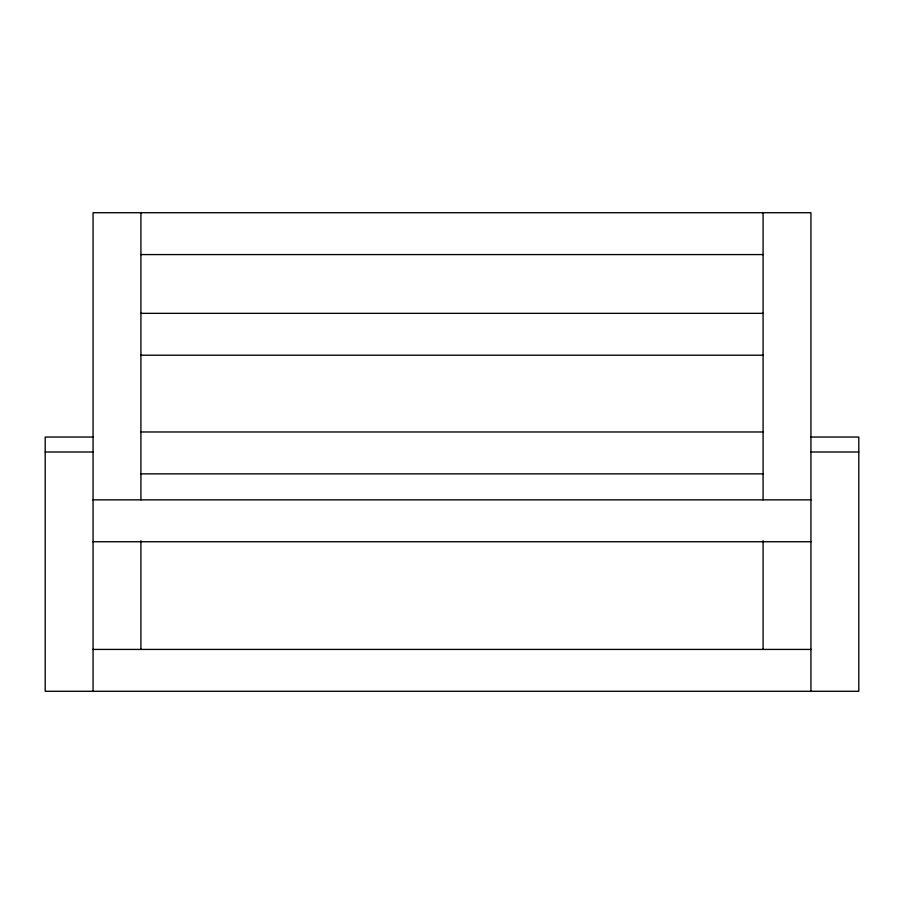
<?xml version="1.0" encoding="UTF-8"?>
<svg xmlns="http://www.w3.org/2000/svg" width="904" height="904" viewBox="0 0 904 904"><rect width="100%" height="100%" fill="white"/><g stroke="black" fill="none" stroke-linecap="round" stroke-linejoin="round"><path stroke-width="1.36" d="M140.922 254.578L763.078 254.578M140.922 313.349L763.078 313.349M140.922 355.227L763.078 355.227M140.922 431.976L763.078 431.976M93.055 437.039L45.2 437.039L45.2 691.289L858.8 691.289L858.8 437.039L810.944 437.039M45.2 452L93.055 452M810.944 452L858.8 452M140.922 473.854L763.078 473.854M93.055 499.856L810.944 499.856M93.055 541.733L810.944 541.733M93.055 649.422L810.944 649.422M810.944 691.289L810.944 212.711L93.055 212.711L93.055 691.289M763.078 212.711L763.078 499.856M763.078 540.682L763.078 649.061M140.922 212.711L140.922 499.856M140.922 540.682L140.922 649.061"/></g></svg>
